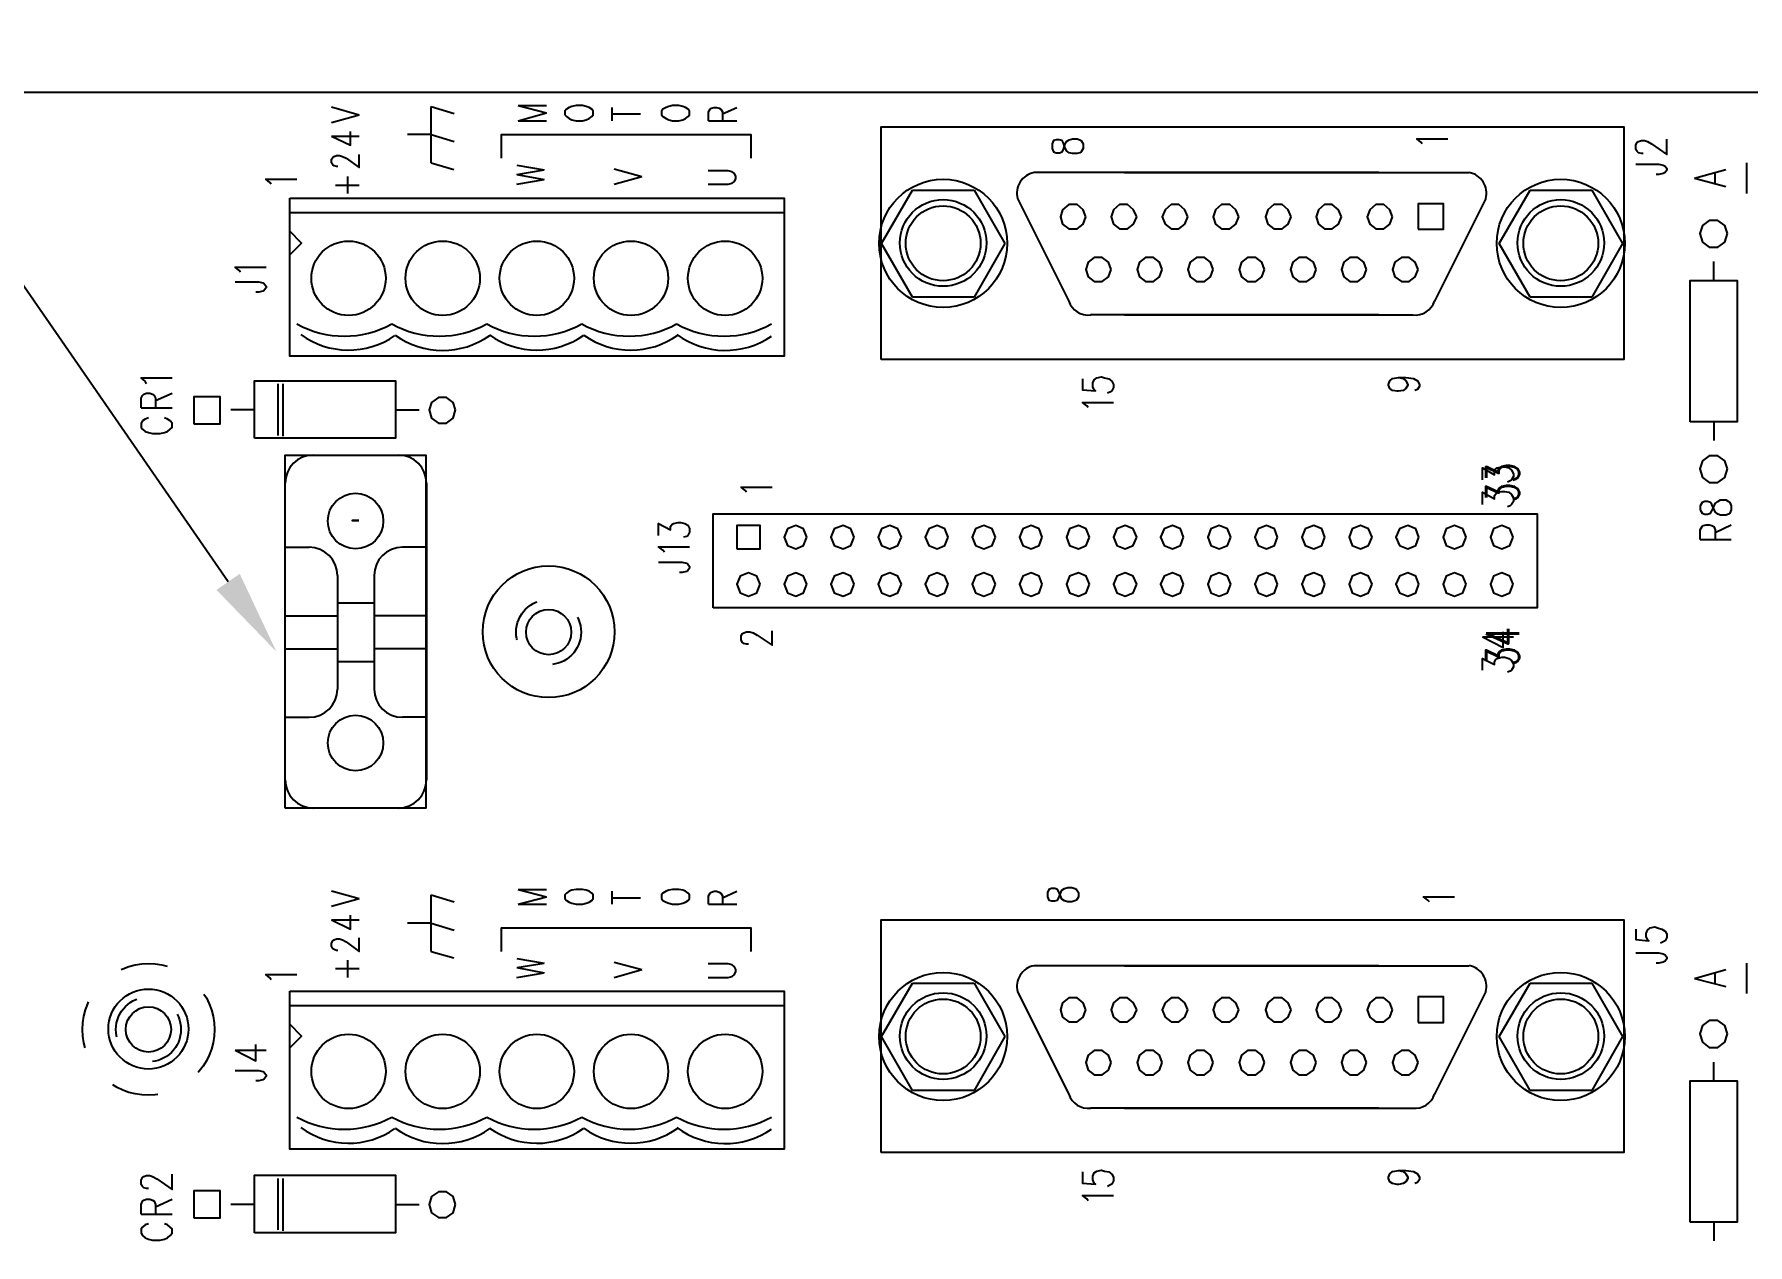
# Model space of a CAD drawing. Extents: x 0 to 31.8, y 0 to 20.
# Drawn here: x 5.701 to 9.341, y 10.635 to 13.207 of the extents above; entities that cross this region are included whole.
import ezdxf

# ---------------------------------------------------------------- set-up
doc = ezdxf.new("R2010")
doc.units = 0
doc.header["$LTSCALE"] = 0.25
doc.header["$MEASUREMENT"] = 0
doc.linetypes.add('HIDDEN', pattern=[0.375, 0.25, -0.125])
for name, color, linetype in [('10', 7, 'CONTINUOUS'), ('DIMS', 1, 'CONTINUOUS'), ('OBJECT', 2, 'CONTINUOUS')]:
    doc.layers.add(name, color=color, linetype=linetype)
doc.styles.add('ROMANS', font='romans.shx')

# ---------------------------------------------------------------- blocks, each defined once
blk = doc.blocks.new('CARD_GUIDES')
at = {"layer": '10'}
for p, q in [((4.7418, 8.8569), (4.922, 8.8569)), ((4.6818, 8.1669), (4.6818, 8.7969)), ((4.982, 8.7969), (4.982, 8.1669)), ((4.922, 8.1069), (4.7418, 8.1069))]:
    blk.add_line(p, q, dxfattribs=at)
for centre, start, end in [((4.7418, 8.7969), 90, 180), ((4.922, 8.7969), 0, 90), ((4.7418, 8.1669), 180, 270), ((4.922, 8.1669), 270, 0)]:
    blk.add_arc(centre, 0.06, start, end, dxfattribs=at)
blk = doc.blocks.new('HEXHEAD')
at = {"layer": 'OBJECT'}
for p, q in [((-1.3478, 8.1226), (-1.2816, 8.236)), ((-1.2816, 8.236), (-1.1507, 8.236)), ((-1.1507, 8.236), (-1.0852, 8.1226)), ((-1.2816, 8.0083), (-1.3478, 8.1226)), ((-1.0852, 8.1226), (-1.1507, 8.0083)), ((-1.1507, 8.0083), (-1.2816, 8.0083))]:
    blk.add_line(p, q, dxfattribs=at)
for centre, radius in [((-1.2166, 8.1228), 0.1361), ((-1.2166, 8.1229), 0.0795)]:
    blk.add_circle(centre, radius, dxfattribs=at)

msp = doc.modelspace()

# ---------------------------------------------------------------- linework, layer by layer
at = {"layer": '10'}
for points in [[(2.8186, 13.0832), (2.8186, 5.9838), (13.0686, 5.9838), (13.0686, 13.0832), (2.8186, 13.0832)], [(6.3323, 13.0527), (6.3914, 13.036)], [(6.3323, 13.0192), (6.3914, 13.036)], [(6.544, 12.9336), (6.544, 13.0537)], [(6.544, 13.0537), (6.5932, 13.0389)], [(6.729, 13.0557), (6.789, 13.0399)], [(6.729, 13.0557), (6.789, 13.0557)], [(6.729, 13.0232), (6.789, 13.0399)], [(6.8284, 13.036), (6.8314, 13.032), (6.8373, 13.0281), (6.8432, 13.0252), (6.852, 13.0232), (6.8658, 13.0232), (6.8737, 13.0252), (6.8796, 13.0281), (6.8855, 13.032), (6.8884, 13.036), (6.8884, 13.0439), (6.8855, 13.0478), (6.8796, 13.0517), (6.8737, 13.0537), (6.8658, 13.0557), (6.852, 13.0557), (6.8432, 13.0537), (6.8373, 13.0517), (6.8314, 13.0478), (6.8284, 13.0439), (6.8284, 13.036)], [(6.9288, 13.0232), (6.9288, 13.0517)], [(6.9288, 13.0379), (6.9888, 13.0379)], [(7.0331, 13.036), (7.0361, 13.032), (7.043, 13.0281), (7.0489, 13.0252), (7.0568, 13.0232), (7.0705, 13.0232), (7.0784, 13.0252), (7.0843, 13.0281), (7.0902, 13.032), (7.0932, 13.036), (7.0932, 13.0439), (7.0902, 13.0478), (7.0843, 13.0517), (7.0784, 13.0537), (7.0705, 13.0557), (7.0568, 13.0557), (7.0489, 13.0537), (7.043, 13.0517), (7.0361, 13.0478), (7.0331, 13.0439), (7.0331, 13.036)], [(7.1335, 13.0232), (7.1335, 13.0419), (7.1365, 13.0478), (7.1394, 13.0498), (7.1453, 13.0517), (7.1503, 13.0517), (7.1562, 13.0498), (7.1591, 13.0478), (7.1631, 13.0419), (7.1631, 13.0232)], [(7.1631, 13.0379), (7.1936, 13.0517)], [(6.3323, 12.9907), (6.3727, 12.971), (6.3727, 13.0005)], [(6.544, 12.9937), (6.4938, 12.9937)], [(6.544, 12.9937), (6.5932, 12.9789)], [(6.6936, 12.9435), (6.6936, 12.9937), (7.2231, 12.9937), (7.2231, 12.9435)], [(6.729, 13.0232), (6.789, 13.0232)], [(7.1335, 13.0232), (7.1936, 13.0232)], [(7.4997, 12.5163), (7.4997, 13.0104), (9.0774, 13.0104), (9.0774, 12.5163), (7.4997, 12.5163)], [(6.3323, 12.9907), (6.3914, 12.9907)], [(7.8629, 12.9641), (7.8658, 12.9572), (7.8717, 12.9553), (7.8786, 12.9553), (7.8845, 12.9572), (7.8875, 12.9622), (7.8904, 12.972), (7.8934, 12.9789), (7.8993, 12.9828), (7.9062, 12.9848), (7.916, 12.9848), (7.9219, 12.9828), (7.9249, 12.9809), (7.9288, 12.974), (7.9288, 12.9641), (7.9249, 12.9572), (7.9219, 12.9553), (7.916, 12.9533), (7.9062, 12.9533), (7.8993, 12.9553), (7.8934, 12.9592), (7.8904, 12.9671), (7.8875, 12.9759), (7.8845, 12.9809), (7.8786, 12.9828), (7.8717, 12.9828), (7.8658, 12.9809), (7.8629, 12.974), (7.8629, 12.9641)], [(8.6493, 12.974), (8.6463, 12.9779), (8.6375, 12.9848), (8.7034, 12.9848)], [(9.1188, 12.9533), (9.1148, 12.9533), (9.1089, 12.9553), (9.106, 12.9582), (9.103, 12.9622), (9.103, 12.972), (9.106, 12.9769), (9.1089, 12.9789), (9.1148, 12.9809), (9.1217, 12.9809), (9.1276, 12.9789), (9.1365, 12.974), (9.169, 12.9513), (9.169, 12.9838)], [(6.3461, 12.9257), (6.3432, 12.9257), (6.3383, 12.9277), (6.3353, 12.9297), (6.3323, 12.9336), (6.3323, 12.9415), (6.3353, 12.9454), (6.3383, 12.9474), (6.3432, 12.9494), (6.3491, 12.9494), (6.356, 12.9474), (6.3638, 12.9435), (6.3914, 12.9238), (6.3914, 12.9513)], [(6.544, 12.9336), (6.5922, 12.9198)], [(6.726, 12.9287), (6.7841, 12.9189)], [(9.103, 12.9307), (9.1522, 12.9307), (9.1611, 12.9287), (9.165, 12.9267), (9.169, 12.9218), (9.169, 12.9179), (9.165, 12.913), (9.1611, 12.911), (9.1522, 12.909), (9.1463, 12.909)], [(9.3383, 12.9335), (9.3383, 12.8686)], [(6.2044, 12.8883), (6.2014, 12.8923), (6.1926, 12.8992), (6.2585, 12.8992)], [(6.3412, 12.8864), (6.3914, 12.8864)], [(6.3668, 12.8687), (6.3668, 12.9051)], [(6.726, 12.909), (6.7841, 12.9189)], [(6.726, 12.909), (6.7841, 12.8982)], [(6.726, 12.8883), (6.7841, 12.8982)], [(6.9327, 12.9208), (6.9918, 12.9051)], [(6.9327, 12.8883), (6.9918, 12.9051)], [(7.1325, 12.8883), (7.1749, 12.8883), (7.1837, 12.8903), (7.1886, 12.8942), (7.1916, 12.9002), (7.1916, 12.9051), (7.1886, 12.911), (7.1837, 12.9149), (7.1749, 12.9169), (7.1325, 12.9169)], [(9.228, 12.9011), (9.294, 12.9198)], [(9.228, 12.9011), (9.294, 12.8834)], [(9.2713, 12.8893), (9.2713, 12.9129)], [(6.2438, 12.8587), (7.294, 12.8587), (7.294, 12.5231), (6.2438, 12.5231), (6.2438, 12.8587)], [(6.2438, 12.8282), (7.294, 12.8282)], [(7.9347, 12.8194), (7.9288, 12.8342), (7.916, 12.845), (7.8983, 12.845), (7.8855, 12.8342), (7.8806, 12.8194), (7.8855, 12.8037), (7.8983, 12.7939), (7.916, 12.7939), (7.9288, 12.8037), (7.9347, 12.8194)], [(8.043, 12.8194), (8.0361, 12.8342), (8.0233, 12.845), (8.0066, 12.845), (7.9938, 12.8342), (7.9888, 12.8194), (7.9938, 12.8037), (8.0066, 12.7939), (8.0233, 12.7939), (8.0361, 12.8037), (8.043, 12.8194)], [(8.1512, 12.8194), (8.1453, 12.8342), (8.1325, 12.845), (8.1158, 12.845), (8.103, 12.8342), (8.0971, 12.8194), (8.103, 12.8037), (8.1158, 12.7939), (8.1325, 12.7939), (8.1453, 12.8037), (8.1512, 12.8194)], [(8.2595, 12.8194), (8.2536, 12.8342), (8.2408, 12.845), (8.2231, 12.845), (8.2103, 12.8342), (8.2054, 12.8194), (8.2103, 12.8037), (8.2231, 12.7939), (8.2408, 12.7939), (8.2536, 12.8037), (8.2595, 12.8194)], [(8.3707, 12.8194), (8.3648, 12.8342), (8.352, 12.845), (8.3343, 12.845), (8.3215, 12.8342), (8.3166, 12.8194), (8.3215, 12.8037), (8.3343, 12.7939), (8.352, 12.7939), (8.3648, 12.8037), (8.3707, 12.8194)], [(8.478, 12.8194), (8.4711, 12.8342), (8.4583, 12.845), (8.4416, 12.845), (8.4288, 12.8342), (8.4239, 12.8194), (8.4288, 12.8037), (8.4416, 12.7939), (8.4583, 12.7939), (8.4711, 12.8037), (8.478, 12.8194)], [(8.5863, 12.8194), (8.5804, 12.8342), (8.5676, 12.845), (8.5509, 12.845), (8.5381, 12.8342), (8.5322, 12.8194), (8.5381, 12.8037), (8.5509, 12.7939), (8.5676, 12.7939), (8.5804, 12.8037), (8.5863, 12.8194)], [(8.6404, 12.7929), (8.6946, 12.7929), (8.6946, 12.847), (8.6404, 12.847), (8.6404, 12.7929)], [(6.2438, 12.7386), (6.2684, 12.7632), (6.2438, 12.7888)], [(9.2979, 12.784), (9.292, 12.8007), (9.2772, 12.8116), (9.2585, 12.8116), (9.2447, 12.8007), (9.2388, 12.784), (9.2447, 12.7653), (9.2585, 12.7545), (9.2772, 12.7545), (9.292, 12.7653), (9.2979, 12.784)], [(6.1394, 12.7013), (6.1365, 12.7053), (6.1276, 12.7122), (6.1936, 12.7122)], [(7.9888, 12.7072), (7.9829, 12.723), (7.9692, 12.7328), (7.9524, 12.7328), (7.9396, 12.723), (7.9347, 12.7072), (7.9396, 12.6915), (7.9524, 12.6817), (7.9692, 12.6817), (7.9829, 12.6915), (7.9888, 12.7072)], [(8.0971, 12.7072), (8.0912, 12.723), (8.0784, 12.7328), (8.0617, 12.7328), (8.0489, 12.723), (8.044, 12.7072), (8.0489, 12.6915), (8.0617, 12.6817), (8.0784, 12.6817), (8.0912, 12.6915), (8.0971, 12.7072)], [(8.2054, 12.7072), (8.1995, 12.723), (8.1867, 12.7328), (8.1699, 12.7328), (8.1562, 12.723), (8.1512, 12.7072), (8.1562, 12.6915), (8.1699, 12.6817), (8.1867, 12.6817), (8.1995, 12.6915), (8.2054, 12.7072)], [(8.3146, 12.7072), (8.3087, 12.723), (8.2959, 12.7328), (8.2782, 12.7328), (8.2654, 12.723), (8.2605, 12.7072), (8.2654, 12.6915), (8.2782, 12.6817), (8.2959, 12.6817), (8.3087, 12.6915), (8.3146, 12.7072)], [(8.4239, 12.7072), (8.418, 12.723), (8.4042, 12.7328), (8.3875, 12.7328), (8.3747, 12.723), (8.3697, 12.7072), (8.3747, 12.6915), (8.3875, 12.6817), (8.4042, 12.6817), (8.418, 12.6915), (8.4239, 12.7072)], [(8.5312, 12.7072), (8.5253, 12.723), (8.5125, 12.7328), (8.4957, 12.7328), (8.4829, 12.723), (8.478, 12.7072), (8.4829, 12.6915), (8.4957, 12.6817), (8.5125, 12.6817), (8.5253, 12.6915), (8.5312, 12.7072)], [(8.6404, 12.7072), (8.6345, 12.723), (8.6217, 12.7328), (8.605, 12.7328), (8.5912, 12.723), (8.5863, 12.7072), (8.5912, 12.6915), (8.605, 12.6817), (8.6217, 12.6817), (8.6345, 12.6915), (8.6404, 12.7072)], [(9.2684, 12.6836), (9.2684, 12.724)], [(6.1276, 12.6807), (6.1778, 12.6807), (6.1867, 12.6787), (6.1896, 12.6767), (6.1936, 12.6718), (6.1936, 12.6679), (6.1896, 12.663), (6.1867, 12.661), (6.1778, 12.659), (6.1719, 12.659)], [(9.2182, 12.3834), (9.2182, 12.6836), (9.3186, 12.6836), (9.3186, 12.3834), (9.2182, 12.3834)], [(5.9396, 12.4641), (5.9367, 12.47), (5.9278, 12.4769), (5.9938, 12.4769)], [(6.169, 12.3489), (6.169, 12.4709), (6.4682, 12.4709), (6.4682, 12.3489), (6.169, 12.3489)], [(6.2182, 12.464), (6.2182, 12.3548)], [(6.229, 12.464), (6.229, 12.3528)], [(7.9278, 12.475), (7.9278, 12.4513), (7.9554, 12.4494), (7.9524, 12.4513), (7.9495, 12.4582), (7.9495, 12.4661), (7.9524, 12.473), (7.9583, 12.4769), (7.9682, 12.4789), (7.9741, 12.4769), (7.9839, 12.475), (7.9898, 12.47), (7.9938, 12.4631), (7.9938, 12.4563), (7.9898, 12.4494), (7.9869, 12.4474), (7.981, 12.4444)], [(8.5991, 12.4779), (8.6089, 12.4759), (8.6148, 12.471), (8.6188, 12.4631), (8.6188, 12.4612), (8.6148, 12.4543), (8.6089, 12.4503), (8.5991, 12.4484), (8.5961, 12.4484), (8.5863, 12.4503), (8.5804, 12.4543), (8.5774, 12.4612), (8.5774, 12.4631), (8.5804, 12.471), (8.5863, 12.4759), (8.5991, 12.4779), (8.6148, 12.4779), (8.6306, 12.4759), (8.6394, 12.471), (8.6434, 12.4631), (8.6434, 12.4592), (8.6394, 12.4523), (8.6335, 12.4503)], [(5.9278, 12.413), (5.9278, 12.4336), (5.9308, 12.4395), (5.9337, 12.4425), (5.9396, 12.4445), (5.9465, 12.4445), (5.9524, 12.4425), (5.9554, 12.4395), (5.9583, 12.4336), (5.9583, 12.413)], [(5.9278, 12.413), (5.9938, 12.413)], [(5.9583, 12.4287), (5.9938, 12.4445)], [(6.04, 12.3795), (6.0961, 12.3795), (6.0961, 12.4366), (6.04, 12.4366), (6.04, 12.3795)], [(6.5961, 12.409), (6.5912, 12.4248), (6.5764, 12.4356), (6.5597, 12.4356), (6.5449, 12.4248), (6.54, 12.409), (6.5449, 12.3913), (6.5597, 12.3805), (6.5764, 12.3805), (6.5912, 12.3913), (6.5961, 12.409)], [(7.9396, 12.4139), (7.9367, 12.4179), (7.9278, 12.4248), (7.9938, 12.4248)], [(5.9436, 12.3923), (5.9367, 12.3893), (5.9308, 12.3854), (5.9278, 12.3805), (5.9278, 12.3716), (5.9308, 12.3677), (5.9367, 12.3628), (5.9436, 12.3608), (5.9524, 12.3588), (5.9682, 12.3588), (5.978, 12.3608), (5.9839, 12.3628), (5.9898, 12.3677), (5.9938, 12.3716), (5.9938, 12.3805), (5.9898, 12.3854), (5.9839, 12.3893), (5.978, 12.3923)], [(6.169, 12.4089), (6.1188, 12.4089)], [(6.4682, 12.4089), (6.5184, 12.4089)], [(9.2684, 12.3834), (9.2684, 12.3441)], [(6.2339, 11.5625), (6.2339, 12.3125), (6.5331, 12.3125), (6.5331, 11.5625), (6.2339, 11.5625)], [(9.2979, 12.284), (9.292, 12.3007), (9.2772, 12.3116), (9.2585, 12.3116), (9.2447, 12.3007), (9.2388, 12.284), (9.2447, 12.2653), (9.2585, 12.2545), (9.2772, 12.2545), (9.292, 12.2653), (9.2979, 12.284)], [(8.7772, 12.2604), (8.7772, 12.286), (8.8028, 12.2712), (8.8028, 12.2791), (8.8058, 12.284), (8.8087, 12.286), (8.8186, 12.2879), (8.8245, 12.2879), (8.8333, 12.286), (8.8392, 12.2811), (8.8432, 12.2732), (8.8432, 12.2673), (8.8392, 12.2604), (8.8363, 12.2584), (8.8304, 12.2555)], [(7.2142, 12.2338), (7.2113, 12.2378), (7.2024, 12.2446), (7.2684, 12.2446)], [(8.7772, 12.2082), (8.7772, 12.2338), (8.8028, 12.22), (8.8028, 12.2269), (8.8058, 12.2309), (8.8087, 12.2338), (8.8186, 12.2358), (8.8245, 12.2358), (8.8333, 12.2338), (8.8392, 12.2289), (8.8432, 12.222), (8.8432, 12.2141), (8.8392, 12.2082), (8.8363, 12.2053), (8.8304, 12.2033)], [(9.2398, 12.1964), (9.2438, 12.1895), (9.2497, 12.1876), (9.2556, 12.1876), (9.2615, 12.1895), (9.2644, 12.1944), (9.2684, 12.2033), (9.2713, 12.2102), (9.2772, 12.2141), (9.2831, 12.2181), (9.294, 12.2181), (9.2999, 12.2141), (9.3028, 12.2122), (9.3058, 12.2053), (9.3058, 12.1964), (9.3028, 12.1895), (9.2999, 12.1876), (9.294, 12.1856), (9.2831, 12.1856), (9.2772, 12.1876), (9.2713, 12.1925), (9.2684, 12.1984), (9.2644, 12.2082), (9.2615, 12.2122), (9.2556, 12.2141), (9.2497, 12.2141), (9.2438, 12.2122), (9.2398, 12.2053), (9.2398, 12.1964)], [(6.3904, 12.1738), (6.3766, 12.1738), (6.3904, 12.1738)], [(7.0272, 12.1423), (7.0272, 12.1679), (7.0528, 12.1541), (7.0528, 12.161), (7.0558, 12.1659), (7.0587, 12.1679), (7.0686, 12.1698), (7.0745, 12.1698), (7.0833, 12.1679), (7.0892, 12.1639), (7.0932, 12.157), (7.0932, 12.1492), (7.0892, 12.1423), (7.0863, 12.1403), (7.0804, 12.1383)], [(7.1434, 11.9886), (7.1434, 12.1884), (8.8934, 12.1884), (8.8934, 11.9886), (7.1434, 11.9886)], [(7.1936, 12.1137), (7.2428, 12.1137), (7.2428, 12.163), (7.1936, 12.163), (7.1936, 12.1137)], [(7.3422, 12.1383), (7.3353, 12.1561), (7.3186, 12.163), (7.3009, 12.1561), (7.294, 12.1383), (7.3009, 12.1206), (7.3186, 12.1137), (7.3353, 12.1206), (7.3422, 12.1383)], [(7.4426, 12.1383), (7.4357, 12.1561), (7.419, 12.163), (7.4003, 12.1561), (7.3934, 12.1383), (7.4003, 12.1206), (7.419, 12.1137), (7.4357, 12.1206), (7.4426, 12.1383)], [(7.543, 12.1383), (7.5351, 12.1561), (7.5184, 12.163), (7.5007, 12.1561), (7.4938, 12.1383), (7.5007, 12.1206), (7.5184, 12.1137), (7.5351, 12.1206), (7.543, 12.1383)], [(7.6424, 12.1383), (7.6355, 12.1561), (7.6188, 12.163), (7.601, 12.1561), (7.5932, 12.1383), (7.601, 12.1206), (7.6188, 12.1137), (7.6355, 12.1206), (7.6424, 12.1383)], [(7.7428, 12.1383), (7.7359, 12.1561), (7.7182, 12.163), (7.7005, 12.1561), (7.6936, 12.1383), (7.7005, 12.1206), (7.7182, 12.1137), (7.7359, 12.1206), (7.7428, 12.1383)], [(7.8422, 12.1383), (7.8353, 12.1561), (7.8186, 12.163), (7.8009, 12.1561), (7.794, 12.1383), (7.8009, 12.1206), (7.8186, 12.1137), (7.8353, 12.1206), (7.8422, 12.1383)], [(7.9426, 12.1383), (7.9357, 12.1561), (7.919, 12.163), (7.9003, 12.1561), (7.8934, 12.1383), (7.9003, 12.1206), (7.919, 12.1137), (7.9357, 12.1206), (7.9426, 12.1383)], [(8.043, 12.1383), (8.0351, 12.1561), (8.0184, 12.163), (8.0007, 12.1561), (7.9938, 12.1383), (8.0007, 12.1206), (8.0184, 12.1137), (8.0351, 12.1206), (8.043, 12.1383)], [(8.1424, 12.1383), (8.1355, 12.1561), (8.1188, 12.163), (8.101, 12.1561), (8.0932, 12.1383), (8.101, 12.1206), (8.1188, 12.1137), (8.1355, 12.1206), (8.1424, 12.1383)], [(8.2428, 12.1383), (8.2359, 12.1561), (8.2182, 12.163), (8.2005, 12.1561), (8.1936, 12.1383), (8.2005, 12.1206), (8.2182, 12.1137), (8.2359, 12.1206), (8.2428, 12.1383)], [(8.3422, 12.1383), (8.3353, 12.1561), (8.3186, 12.163), (8.3009, 12.1561), (8.294, 12.1383), (8.3009, 12.1206), (8.3186, 12.1137), (8.3353, 12.1206), (8.3422, 12.1383)], [(8.4426, 12.1383), (8.4357, 12.1561), (8.419, 12.163), (8.4003, 12.1561), (8.3934, 12.1383), (8.4003, 12.1206), (8.419, 12.1137), (8.4357, 12.1206), (8.4426, 12.1383)], [(8.543, 12.1383), (8.5351, 12.1561), (8.5184, 12.163), (8.5007, 12.1561), (8.4938, 12.1383), (8.5007, 12.1206), (8.5184, 12.1137), (8.5351, 12.1206), (8.543, 12.1383)], [(8.6424, 12.1383), (8.6355, 12.1561), (8.6188, 12.163), (8.601, 12.1561), (8.5932, 12.1383), (8.601, 12.1206), (8.6188, 12.1137), (8.6355, 12.1206), (8.6424, 12.1383)], [(8.7428, 12.1383), (8.7359, 12.1561), (8.7182, 12.163), (8.7005, 12.1561), (8.6936, 12.1383), (8.7005, 12.1206), (8.7182, 12.1137), (8.7359, 12.1206), (8.7428, 12.1383)], [(8.8422, 12.1383), (8.8353, 12.1561), (8.8186, 12.163), (8.8009, 12.1561), (8.794, 12.1383), (8.8009, 12.1206), (8.8186, 12.1137), (8.8353, 12.1206), (8.8422, 12.1383)], [(9.2398, 12.1334), (9.2398, 12.1541), (9.2438, 12.161), (9.2467, 12.163), (9.2526, 12.1649), (9.2585, 12.1649), (9.2644, 12.163), (9.2684, 12.161), (9.2713, 12.1541), (9.2713, 12.1334)], [(9.2713, 12.1482), (9.3058, 12.1649)], [(9.2398, 12.1334), (9.3058, 12.1334)], [(7.04, 12.1069), (7.0361, 12.1108), (7.0272, 12.1177), (7.0932, 12.1177)], [(7.0272, 12.0852), (7.0774, 12.0852), (7.0863, 12.0832), (7.0892, 12.0813), (7.0932, 12.0763), (7.0932, 12.0724), (7.0892, 12.0675), (7.0863, 12.0655), (7.0774, 12.0635), (7.0715, 12.0635)], [(7.2428, 12.0389), (7.2359, 12.0557), (7.2182, 12.0626), (7.2005, 12.0557), (7.1936, 12.0389), (7.2005, 12.0202), (7.2182, 12.0133), (7.2359, 12.0202), (7.2428, 12.0389)], [(7.3422, 12.0389), (7.3353, 12.0557), (7.3186, 12.0626), (7.3009, 12.0557), (7.294, 12.0389), (7.3009, 12.0202), (7.3186, 12.0133), (7.3353, 12.0202), (7.3422, 12.0389)], [(7.4426, 12.0389), (7.4357, 12.0557), (7.419, 12.0626), (7.4003, 12.0557), (7.3934, 12.0389), (7.4003, 12.0202), (7.419, 12.0133), (7.4357, 12.0202), (7.4426, 12.0389)], [(7.543, 12.0389), (7.5351, 12.0557), (7.5184, 12.0626), (7.5007, 12.0557), (7.4938, 12.0389), (7.5007, 12.0202), (7.5184, 12.0133), (7.5351, 12.0202), (7.543, 12.0389)], [(7.6424, 12.0389), (7.6355, 12.0557), (7.6188, 12.0626), (7.601, 12.0557), (7.5932, 12.0389), (7.601, 12.0202), (7.6188, 12.0133), (7.6355, 12.0202), (7.6424, 12.0389)], [(7.7428, 12.0389), (7.7359, 12.0557), (7.7182, 12.0626), (7.7005, 12.0557), (7.6936, 12.0389), (7.7005, 12.0202), (7.7182, 12.0133), (7.7359, 12.0202), (7.7428, 12.0389)], [(7.8422, 12.0389), (7.8353, 12.0557), (7.8186, 12.0626), (7.8009, 12.0557), (7.794, 12.0389), (7.8009, 12.0202), (7.8186, 12.0133), (7.8353, 12.0202), (7.8422, 12.0389)], [(7.9426, 12.0389), (7.9357, 12.0557), (7.919, 12.0626), (7.9003, 12.0557), (7.8934, 12.0389), (7.9003, 12.0202), (7.919, 12.0133), (7.9357, 12.0202), (7.9426, 12.0389)], [(8.043, 12.0389), (8.0351, 12.0557), (8.0184, 12.0626), (8.0007, 12.0557), (7.9938, 12.0389), (8.0007, 12.0202), (8.0184, 12.0133), (8.0351, 12.0202), (8.043, 12.0389)], [(8.1424, 12.0389), (8.1355, 12.0557), (8.1188, 12.0626), (8.101, 12.0557), (8.0932, 12.0389), (8.101, 12.0202), (8.1188, 12.0133), (8.1355, 12.0202), (8.1424, 12.0389)], [(8.2428, 12.0389), (8.2359, 12.0557), (8.2182, 12.0626), (8.2005, 12.0557), (8.1936, 12.0389), (8.2005, 12.0202), (8.2182, 12.0133), (8.2359, 12.0202), (8.2428, 12.0389)], [(8.3422, 12.0389), (8.3353, 12.0557), (8.3186, 12.0626), (8.3009, 12.0557), (8.294, 12.0389), (8.3009, 12.0202), (8.3186, 12.0133), (8.3353, 12.0202), (8.3422, 12.0389)], [(8.4426, 12.0389), (8.4357, 12.0557), (8.419, 12.0626), (8.4003, 12.0557), (8.3934, 12.0389), (8.4003, 12.0202), (8.419, 12.0133), (8.4357, 12.0202), (8.4426, 12.0389)], [(8.543, 12.0389), (8.5351, 12.0557), (8.5184, 12.0626), (8.5007, 12.0557), (8.4938, 12.0389), (8.5007, 12.0202), (8.5184, 12.0133), (8.5351, 12.0202), (8.543, 12.0389)], [(8.6424, 12.0389), (8.6355, 12.0557), (8.6188, 12.0626), (8.601, 12.0557), (8.5932, 12.0389), (8.601, 12.0202), (8.6188, 12.0133), (8.6355, 12.0202), (8.6424, 12.0389)], [(8.7428, 12.0389), (8.7359, 12.0557), (8.7182, 12.0626), (8.7005, 12.0557), (8.6936, 12.0389), (8.7005, 12.0202), (8.7182, 12.0133), (8.7359, 12.0202), (8.7428, 12.0389)], [(8.8422, 12.0389), (8.8353, 12.0557), (8.8186, 12.0626), (8.8009, 12.0557), (8.794, 12.0389), (8.8009, 12.0202), (8.8186, 12.0133), (8.8353, 12.0202), (8.8422, 12.0389)], [(7.2182, 11.911), (7.2142, 11.911), (7.2083, 11.9129), (7.2054, 11.9149), (7.2024, 11.9198), (7.2024, 11.9287), (7.2054, 11.9336), (7.2083, 11.9356), (7.2142, 11.9376), (7.2211, 11.9376), (7.228, 11.9356), (7.2369, 11.9307), (7.2684, 11.909), (7.2684, 11.9395)], [(8.7772, 11.9267), (8.8215, 11.9041), (8.8215, 11.9376)], [(8.7772, 11.9267), (8.8432, 11.9267)], [(8.7772, 11.8559), (8.7772, 11.8805), (8.8028, 11.8677), (8.8028, 11.8736), (8.8058, 11.8785), (8.8087, 11.8805), (8.8186, 11.8834), (8.8245, 11.8834), (8.8333, 11.8805), (8.8392, 11.8765), (8.8432, 11.8696), (8.8432, 11.8628), (8.8392, 11.8559), (8.8363, 11.8539), (8.8304, 11.8519)], [(7.853, 11.3746), (7.856, 11.3677), (7.8619, 11.3657), (7.8688, 11.3657), (7.8747, 11.3677), (7.8776, 11.3726), (7.8806, 11.3815), (7.8835, 11.3883), (7.8894, 11.3923), (7.8963, 11.3942), (7.9052, 11.3942), (7.9111, 11.3923), (7.915, 11.3903), (7.919, 11.3834), (7.919, 11.3746), (7.915, 11.3677), (7.9111, 11.3657), (7.9052, 11.3637), (7.8963, 11.3637), (7.8894, 11.3657), (7.8835, 11.3696), (7.8806, 11.3765), (7.8776, 11.3854), (7.8747, 11.3903), (7.8688, 11.3923), (7.8619, 11.3923), (7.856, 11.3903), (7.853, 11.3834), (7.853, 11.3746)], [(6.3323, 11.3874), (6.3914, 11.3706)], [(6.3323, 11.3549), (6.3914, 11.3706)], [(6.544, 11.2584), (6.544, 11.3785)], [(6.544, 11.3785), (6.5932, 11.3637)], [(6.729, 11.3903), (6.789, 11.3746)], [(6.729, 11.3903), (6.789, 11.3903)], [(6.729, 11.3588), (6.789, 11.3746)], [(6.729, 11.3588), (6.789, 11.3588)], [(6.8284, 11.3706), (6.8314, 11.3667), (6.8373, 11.3628), (6.8432, 11.3608), (6.852, 11.3588), (6.8658, 11.3588), (6.8737, 11.3608), (6.8796, 11.3628), (6.8855, 11.3667), (6.8884, 11.3706), (6.8884, 11.3785), (6.8855, 11.3824), (6.8796, 11.3864), (6.8737, 11.3883), (6.8658, 11.3903), (6.852, 11.3903), (6.8432, 11.3883), (6.8373, 11.3864), (6.8314, 11.3824), (6.8284, 11.3785), (6.8284, 11.3706)], [(6.9288, 11.3588), (6.9288, 11.3864)], [(6.9288, 11.3726), (6.9888, 11.3726)], [(7.0331, 11.3706), (7.0361, 11.3667), (7.043, 11.3628), (7.0489, 11.3608), (7.0568, 11.3588), (7.0705, 11.3588), (7.0784, 11.3608), (7.0843, 11.3628), (7.0902, 11.3667), (7.0932, 11.3706), (7.0932, 11.3785), (7.0902, 11.3824), (7.0843, 11.3864), (7.0784, 11.3883), (7.0705, 11.3903), (7.0568, 11.3903), (7.0489, 11.3883), (7.043, 11.3864), (7.0361, 11.3824), (7.0331, 11.3785), (7.0331, 11.3706)], [(7.1335, 11.3588), (7.1335, 11.3765), (7.1365, 11.3824), (7.1394, 11.3844), (7.1453, 11.3864), (7.1503, 11.3864), (7.1562, 11.3844), (7.1591, 11.3824), (7.1631, 11.3765), (7.1631, 11.3588)], [(7.1335, 11.3588), (7.1936, 11.3588)], [(7.1631, 11.3726), (7.1936, 11.3864)], [(8.665, 11.3637), (8.6611, 11.3677), (8.6522, 11.3746), (8.7182, 11.3746)], [(6.3323, 11.3253), (6.3727, 11.3057), (6.3727, 11.3352)], [(6.3323, 11.3253), (6.3914, 11.3253)], [(7.4997, 10.8313), (7.4997, 11.3254), (9.0774, 11.3254), (9.0774, 10.8313), (7.4997, 10.8313)], [(6.3461, 11.2604), (6.3432, 11.2604), (6.3383, 11.2624), (6.3353, 11.2643), (6.3323, 11.2683), (6.3323, 11.2761), (6.3353, 11.2811), (6.3383, 11.283), (6.3432, 11.285), (6.3491, 11.285), (6.356, 11.283), (6.3638, 11.2791), (6.3914, 11.2584), (6.3914, 11.287)], [(6.544, 11.3185), (6.4938, 11.3185)], [(6.544, 11.3185), (6.5932, 11.3037)], [(6.6936, 11.2584), (6.6936, 11.3086), (7.2231, 11.3086), (7.2231, 11.2584)], [(9.103, 11.3057), (9.103, 11.284), (9.1306, 11.2811), (9.1276, 11.284), (9.1247, 11.2899), (9.1247, 11.2968), (9.1276, 11.3037), (9.1335, 11.3086), (9.1434, 11.3106), (9.1493, 11.3086), (9.1581, 11.3057), (9.165, 11.3017), (9.169, 11.2948), (9.169, 11.288), (9.165, 11.2811), (9.1611, 11.2791), (9.1552, 11.2761)], [(6.544, 11.2584), (6.5922, 11.2446)], [(9.103, 11.2555), (9.1522, 11.2555), (9.1611, 11.2535), (9.165, 11.2515), (9.169, 11.2466), (9.169, 11.2427), (9.165, 11.2378), (9.1611, 11.2358), (9.1522, 11.2338), (9.1463, 11.2338)], [(6.3412, 11.222), (6.3914, 11.222)], [(6.3668, 11.2033), (6.3668, 11.2397)], [(6.726, 11.2437), (6.7841, 11.2338)], [(6.726, 11.224), (6.7841, 11.2338)], [(6.726, 11.224), (6.7841, 11.2131)], [(6.726, 11.2033), (6.7841, 11.2131)], [(6.9327, 11.2358), (6.9918, 11.22)], [(6.9327, 11.2033), (6.9918, 11.22)], [(7.1325, 11.2033), (7.1749, 11.2033), (7.1837, 11.2053), (7.1886, 11.2092), (7.1916, 11.2161), (7.1916, 11.22), (7.1886, 11.2259), (7.1837, 11.2299), (7.1749, 11.2318), (7.1325, 11.2318)], [(9.228, 11.2013), (9.294, 11.22)], [(9.2713, 11.1895), (9.2713, 11.2122)], [(9.3383, 11.2337), (9.3383, 11.1688)], [(6.2044, 11.1984), (6.2014, 11.2023), (6.1926, 11.2092), (6.2585, 11.2092)], [(9.228, 11.2013), (9.294, 11.1836)], [(6.2438, 11.1738), (7.294, 11.1738), (7.294, 10.8382), (6.2438, 10.8382), (6.2438, 11.1738)], [(6.2438, 11.1433), (7.294, 11.1433)], [(7.9347, 11.1344), (7.9288, 11.1492), (7.916, 11.16), (7.8983, 11.16), (7.8855, 11.1492), (7.8806, 11.1344), (7.8855, 11.1187), (7.8983, 11.1088), (7.916, 11.1088), (7.9288, 11.1187), (7.9347, 11.1344)], [(8.043, 11.1344), (8.0361, 11.1492), (8.0233, 11.16), (8.0066, 11.16), (7.9938, 11.1492), (7.9888, 11.1344), (7.9938, 11.1187), (8.0066, 11.1088), (8.0233, 11.1088), (8.0361, 11.1187), (8.043, 11.1344)], [(8.1512, 11.1344), (8.1453, 11.1492), (8.1325, 11.16), (8.1158, 11.16), (8.103, 11.1492), (8.0971, 11.1344), (8.103, 11.1187), (8.1158, 11.1088), (8.1325, 11.1088), (8.1453, 11.1187), (8.1512, 11.1344)], [(8.2595, 11.1344), (8.2536, 11.1492), (8.2408, 11.16), (8.2231, 11.16), (8.2103, 11.1492), (8.2054, 11.1344), (8.2103, 11.1187), (8.2231, 11.1088), (8.2408, 11.1088), (8.2536, 11.1187), (8.2595, 11.1344)], [(8.3707, 11.1344), (8.3648, 11.1492), (8.352, 11.16), (8.3343, 11.16), (8.3215, 11.1492), (8.3166, 11.1344), (8.3215, 11.1187), (8.3343, 11.1088), (8.352, 11.1088), (8.3648, 11.1187), (8.3707, 11.1344)], [(8.478, 11.1344), (8.4711, 11.1492), (8.4583, 11.16), (8.4416, 11.16), (8.4288, 11.1492), (8.4239, 11.1344), (8.4288, 11.1187), (8.4416, 11.1088), (8.4583, 11.1088), (8.4711, 11.1187), (8.478, 11.1344)], [(8.5863, 11.1344), (8.5804, 11.1492), (8.5676, 11.16), (8.5509, 11.16), (8.5381, 11.1492), (8.5322, 11.1344), (8.5381, 11.1187), (8.5509, 11.1088), (8.5676, 11.1088), (8.5804, 11.1187), (8.5863, 11.1344)], [(8.6404, 11.1078), (8.6946, 11.1078), (8.6946, 11.162), (8.6404, 11.162), (8.6404, 11.1078)], [(6.2438, 11.0537), (6.2684, 11.0783), (6.2438, 11.1039)], [(9.2979, 11.0832), (9.292, 11.1009), (9.2772, 11.1118), (9.2585, 11.1118), (9.2447, 11.1009), (9.2388, 11.0832), (9.2447, 11.0655), (9.2585, 11.0547), (9.2772, 11.0547), (9.292, 11.0655), (9.2979, 11.0832)], [(6.1276, 11.0488), (6.1719, 11.0261), (6.1719, 11.0606)], [(6.1276, 11.0488), (6.1936, 11.0488)], [(7.9888, 11.0222), (7.9829, 11.038), (7.9692, 11.0478), (7.9524, 11.0478), (7.9396, 11.038), (7.9347, 11.0222), (7.9396, 11.0065), (7.9524, 10.9966), (7.9692, 10.9966), (7.9829, 11.0065), (7.9888, 11.0222)], [(8.0971, 11.0222), (8.0912, 11.038), (8.0784, 11.0478), (8.0617, 11.0478), (8.0489, 11.038), (8.044, 11.0222), (8.0489, 11.0065), (8.0617, 10.9966), (8.0784, 10.9966), (8.0912, 11.0065), (8.0971, 11.0222)], [(8.2054, 11.0222), (8.1995, 11.038), (8.1867, 11.0478), (8.1699, 11.0478), (8.1562, 11.038), (8.1512, 11.0222), (8.1562, 11.0065), (8.1699, 10.9966), (8.1867, 10.9966), (8.1995, 11.0065), (8.2054, 11.0222)], [(8.3146, 11.0222), (8.3087, 11.038), (8.2959, 11.0478), (8.2782, 11.0478), (8.2654, 11.038), (8.2605, 11.0222), (8.2654, 11.0065), (8.2782, 10.9966), (8.2959, 10.9966), (8.3087, 11.0065), (8.3146, 11.0222)], [(8.4239, 11.0222), (8.418, 11.038), (8.4042, 11.0478), (8.3875, 11.0478), (8.3747, 11.038), (8.3697, 11.0222), (8.3747, 11.0065), (8.3875, 10.9966), (8.4042, 10.9966), (8.418, 11.0065), (8.4239, 11.0222)], [(8.5312, 11.0222), (8.5253, 11.038), (8.5125, 11.0478), (8.4957, 11.0478), (8.4829, 11.038), (8.478, 11.0222), (8.4829, 11.0065), (8.4957, 10.9966), (8.5125, 10.9966), (8.5253, 11.0065), (8.5312, 11.0222)], [(8.6404, 11.0222), (8.6345, 11.038), (8.6217, 11.0478), (8.605, 11.0478), (8.5912, 11.038), (8.5863, 11.0222), (8.5912, 11.0065), (8.605, 10.9966), (8.6217, 10.9966), (8.6345, 11.0065), (8.6404, 11.0222)], [(6.1276, 11.0055), (6.1778, 11.0055), (6.1867, 11.0035), (6.1896, 11.0015), (6.1936, 10.9966), (6.1936, 10.9927), (6.1896, 10.9878), (6.1867, 10.9858), (6.1778, 10.9838), (6.1719, 10.9838)], [(9.2684, 10.9838), (9.2684, 11.0232)], [(9.2182, 10.6836), (9.2182, 10.9838), (9.3186, 10.9838), (9.3186, 10.6836), (9.2182, 10.6836)], [(5.9436, 10.7545), (5.9396, 10.7545), (5.9337, 10.7565), (5.9308, 10.7594), (5.9278, 10.7633), (5.9278, 10.7722), (5.9308, 10.7781), (5.9337, 10.7801), (5.9396, 10.7821), (5.9465, 10.7821), (5.9524, 10.7801), (5.9613, 10.7752), (5.9938, 10.7525), (5.9938, 10.785)], [(6.169, 10.6609), (6.169, 10.7829), (6.4682, 10.7829), (6.4682, 10.6609), (6.169, 10.6609)], [(6.2182, 10.776), (6.2182, 10.6668)], [(6.229, 10.776), (6.229, 10.6648)], [(7.9278, 10.7899), (7.9278, 10.7663), (7.9554, 10.7643), (7.9524, 10.7663), (7.9495, 10.7732), (7.9495, 10.7811), (7.9524, 10.7879), (7.9583, 10.7919), (7.9682, 10.7939), (7.9741, 10.7919), (7.9839, 10.7899), (7.9898, 10.785), (7.9938, 10.7791), (7.9938, 10.7712), (7.9898, 10.7643), (7.9869, 10.7624), (7.981, 10.7594)], [(8.5991, 10.7929), (8.6089, 10.7909), (8.6148, 10.786), (8.6188, 10.7791), (8.6188, 10.7761), (8.6148, 10.7692), (8.6089, 10.7653), (8.5991, 10.7633), (8.5961, 10.7633), (8.5863, 10.7653), (8.5804, 10.7692), (8.5774, 10.7761), (8.5774, 10.7791), (8.5804, 10.786), (8.5863, 10.7909), (8.5991, 10.7929), (8.6148, 10.7929), (8.6306, 10.7909), (8.6394, 10.786), (8.6434, 10.7791), (8.6434, 10.7742), (8.6394, 10.7673), (8.6335, 10.7653)], [(6.04, 10.6925), (6.0961, 10.6925), (6.0961, 10.7496), (6.04, 10.7496), (6.04, 10.6925)], [(6.5961, 10.721), (6.5912, 10.7378), (6.5764, 10.7476), (6.5597, 10.7476), (6.5449, 10.7378), (6.54, 10.721), (6.5449, 10.7033), (6.5597, 10.6935), (6.5764, 10.6935), (6.5912, 10.7033), (6.5961, 10.721)], [(7.9396, 10.7289), (7.9367, 10.7328), (7.9278, 10.7397), (7.9938, 10.7397)], [(5.9278, 10.7004), (5.9278, 10.721), (5.9308, 10.7279), (5.9337, 10.7299), (5.9396, 10.7319), (5.9465, 10.7319), (5.9524, 10.7299), (5.9554, 10.7279), (5.9583, 10.721), (5.9583, 10.7004)], [(5.9583, 10.7161), (5.9938, 10.7319)], [(6.169, 10.7209), (6.1188, 10.7209)], [(6.4682, 10.7209), (6.5184, 10.7209)], [(5.9278, 10.7004), (5.9938, 10.7004)], [(5.9436, 10.6797), (5.9367, 10.6777), (5.9308, 10.6728), (5.9278, 10.6689), (5.9278, 10.66), (5.9308, 10.6551), (5.9367, 10.6502), (5.9436, 10.6472), (5.9524, 10.6452), (5.9682, 10.6452), (5.978, 10.6472), (5.9839, 10.6502), (5.9898, 10.6551), (5.9938, 10.66), (5.9938, 10.6689), (5.9898, 10.6728), (5.9839, 10.6777), (5.978, 10.6797)], [(9.2684, 10.6836), (9.2684, 10.6433)]]:
    msp.add_lwpolyline(points, dxfattribs=at)
for centre, radius in [((7.6316, 12.7636), 0.092), ((8.9436, 12.7636), 0.092), ((6.3686, 12.6886), 0.079), ((6.5686, 12.6886), 0.079), ((6.7686, 12.6886), 0.079), ((6.9686, 12.6886), 0.079), ((7.1686, 12.6886), 0.079), ((6.7936, 11.9376), 0.14), ((5.9436, 11.0936), 0.085), ((7.6316, 11.0786), 0.092), ((8.9436, 11.0786), 0.092), ((6.3686, 11.0036), 0.079), ((6.5686, 11.0036), 0.079), ((6.7686, 11.0036), 0.079), ((6.9686, 11.0036), 0.079), ((7.1686, 11.0036), 0.079)]:
    msp.add_circle(centre, radius, dxfattribs=at)
for centre, radius, start, end in [((6.3688, 12.7081), 0.1721, 233.8446, 304.8446), ((6.5686, 12.7082), 0.1729, 234.365, 305.365), ((6.7684, 12.7082), 0.1723, 234.3407, 305.3407), ((6.9682, 12.7082), 0.1723, 234.5517, 305.5517), ((7.169, 12.7082), 0.1729, 233.5339, 304.5339), ((6.3688, 11.0232), 0.1721, 233.8446, 304.8446), ((6.5686, 11.0233), 0.1729, 234.365, 305.365), ((6.7684, 11.0233), 0.1723, 234.3407, 305.3407), ((6.9682, 11.0233), 0.1723, 234.5517, 305.5517), ((7.169, 11.0233), 0.1729, 233.5339, 304.5339)]:
    msp.add_arc(centre, radius, start, end, dxfattribs=at)
at = {"layer": 'DIMS', "color": 1, "linetype": 'Continuous'}
msp.add_line((6.1128, 12.0435), (5.0936, 13.5179), dxfattribs=at)
msp.add_solid([(6.1375, 12.0606), (6.0881, 12.0265), (6.2152, 11.8955)], dxfattribs=at)
at = {"layer": 'OBJECT'}
for p, q in [((8.5571, 12.9131), (7.8247, 12.9131)), ((8.017, 12.9132), (8.7493, 12.9132)), ((7.7899, 12.8579), (7.8983, 12.6402)), ((8.7841, 12.858), (8.6757, 12.6402)), ((8.5571, 12.6106), (7.945, 12.6106)), ((8.017, 12.6106), (8.629, 12.6106)), ((6.2339, 12.1172), (6.285, 12.1172)), ((6.5341, 12.1172), (6.483, 12.1172)), ((6.345, 12.0572), (6.345, 11.8159)), ((6.423, 12.0572), (6.423, 11.8159)), ((6.345, 11.999), (6.423, 11.999)), ((6.2339, 11.9716), (6.345, 11.9716)), ((6.5341, 11.9716), (6.423, 11.9716)), ((6.2339, 11.9016), (6.345, 11.9016)), ((6.345, 11.8742), (6.423, 11.8742)), ((6.5341, 11.9016), (6.423, 11.9016)), ((6.2339, 11.7559), (6.285, 11.7559)), ((6.5341, 11.7559), (6.483, 11.7559)), ((8.5571, 11.2281), (7.8247, 11.2281)), ((8.017, 11.2282), (8.7493, 11.2282)), ((7.7899, 11.1729), (7.8983, 10.9552)), ((8.7841, 11.173), (8.6757, 10.9552)), ((8.5571, 10.9256), (7.945, 10.9256)), ((8.017, 10.9256), (8.629, 10.9256))]:
    msp.add_line(p, q, dxfattribs=at)
for centre, radius in [((6.3835, 12.1728), 0.059), ((6.7936, 11.9368), 0.048), ((6.3835, 11.7013), 0.059), ((5.9436, 11.0928), 0.048)]:
    msp.add_circle(centre, radius, dxfattribs=at)
at = {"layer": 'OBJECT', "linetype": 'HIDDEN'}
for centre, radius in [((6.7936, 11.9368), 0.069), ((5.9436, 11.0928), 0.14), ((5.9436, 11.0928), 0.069)]:
    msp.add_circle(centre, radius, dxfattribs=at)
at = {"layer": 'OBJECT'}
for centre, radius, start, end in [((7.8329, 12.8694), 0.0445, 100.5435, 194.9983), ((8.7412, 12.8695), 0.0445, 345.0017, 79.4565), ((7.9403, 12.6548), 0.0445, 199.2272, 276.0891), ((8.6337, 12.6548), 0.0445, 263.9109, 340.7728), ((6.3596, 12.7753), 0.2097, 241.2465, 298.7535), ((6.5613, 12.7753), 0.2097, 241.2465, 298.7535), ((6.763, 12.7753), 0.2097, 241.2465, 298.7535), ((6.9647, 12.7753), 0.2097, 241.2465, 298.7535), ((7.1664, 12.7753), 0.2097, 241.2465, 298.7535), ((6.285, 12.0572), 0.06, 0, 90), ((6.483, 12.0572), 0.06, 90, 180), ((6.285, 11.8159), 0.06, 270, 0), ((6.483, 11.8159), 0.06, 180, 270), ((7.8329, 11.1844), 0.0445, 100.5435, 194.9983), ((8.7412, 11.1845), 0.0445, 345.0017, 79.4565), ((7.9403, 10.9698), 0.0445, 199.2272, 276.0891), ((8.6337, 10.9698), 0.0445, 263.9109, 340.7728), ((6.3596, 11.0903), 0.2097, 241.2465, 298.7535), ((6.5613, 11.0903), 0.2097, 241.2465, 298.7535), ((6.763, 11.0903), 0.2097, 241.2465, 298.7535), ((6.9647, 11.0903), 0.2097, 241.2465, 298.7535), ((7.1664, 11.0903), 0.2097, 241.2465, 298.7535)]:
    msp.add_arc(centre, radius, start, end, dxfattribs=at)

# ---------------------------------------------------------------- block references
for name, p in [('HEXHEAD', (8.8482, 4.6399)), ('HEXHEAD', (10.1602, 4.6399)), ('CARD_GUIDES', (1.5522, 3.4562)), ('HEXHEAD', (8.8482, 2.9549)), ('HEXHEAD', (10.1602, 2.9549))]:
    msp.add_blockref(name, p, dxfattribs=at)

# ---------------------------------------------------------------- texts
at = {"layer": 'OBJECT', "style": 'ROMANS', "width": 0.7}
for s, p in [('33', (8.8549, 12.2121)), ('34', (8.8549, 11.8643))]:
    msp.add_text(s, height=0.07, rotation=90, dxfattribs=at).set_placement(p)

doc.saveas('drawing.dxf')
